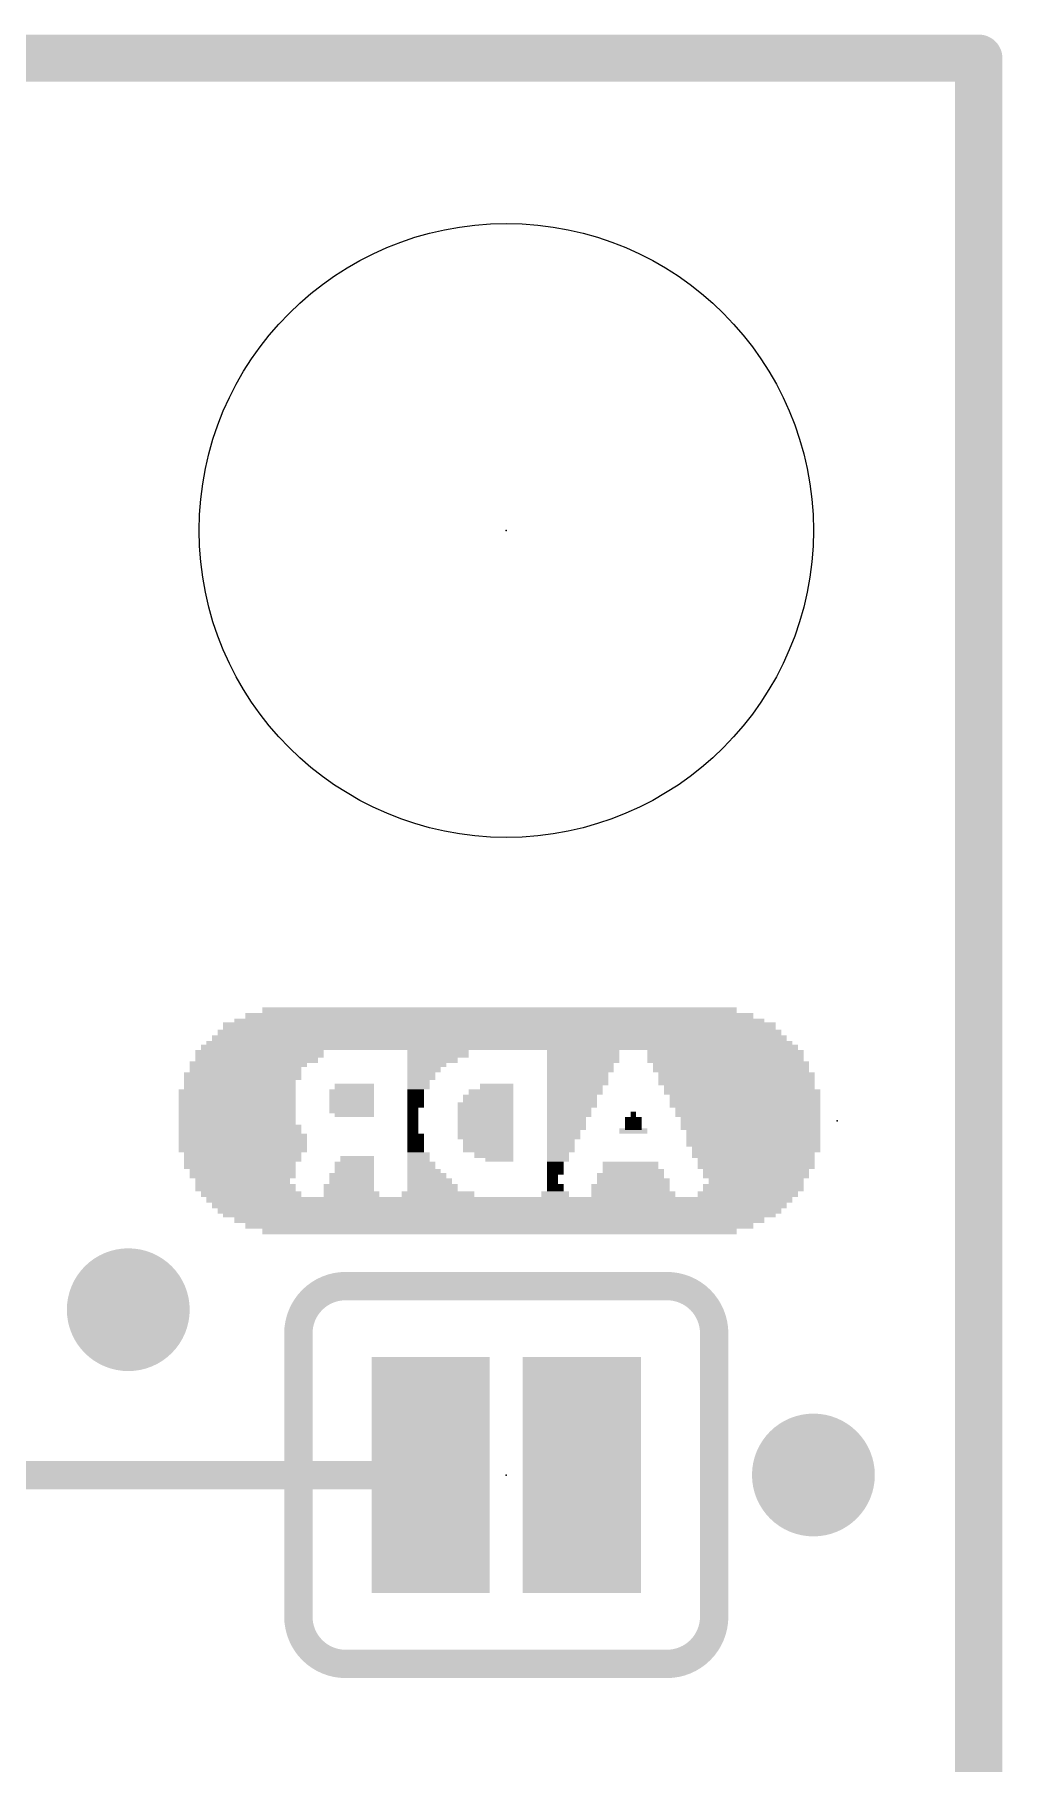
# Model space of a CAD drawing. Extents: x -41 to 66, y -18 to 26.
# Drawn here: x 25.4 to 30.61, y 16.23 to 25.53 of the extents above; entities that cross this region are included whole.
import ezdxf

# ---------------------------------------------------------------- set-up
doc = ezdxf.new("R2010")
doc.units = 0
for name, color, linetype in [('1', 12, 'CONTINUOUS'), ('16', 132, 'CONTINUOUS'), ('18', 110, 'CONTINUOUS'), ('20', 31, 'CONTINUOUS'), ('22', 40, 'CONTINUOUS'), ('23', 53, 'CONTINUOUS'), ('24', 53, 'CONTINUOUS')]:
    doc.layers.add(name, color=color, linetype=linetype)

# ---------------------------------------------------------------- blocks, each defined once
blk = doc.blocks.new('RECT')
blk.add_solid([(-0.5, -0.5), (0.5, -0.5), (-0.5, 0.5), (0.5, 0.5)])
blk = doc.blocks.new('ROUNDV')
at = {"const_width": 0.5}
blk.add_lwpolyline([(0, -0.25, 1), (0, 0.25, 1), (0, -0.25)], format="xyb", dxfattribs=at)

msp = doc.modelspace()

# ---------------------------------------------------------------- linework, layer by layer
at = {"layer": '1', "const_width": 0.254}
for points in [[(0, 25.4), (30.48, 25.4)], [(30.48, 25.4), (30.48, 0)]]:
    msp.add_lwpolyline(points, dxfattribs=at)
at = {"layer": '1', "const_width": 0.127}
for points in [[(30.5435, 25.4, 1), (30.4165, 25.4)], [(30.48, 25.3365, 1), (30.48, 25.4635)]]:
    msp.add_lwpolyline(points, format="xyb", dxfattribs=at)
at = {"layer": '16'}
for points, const_width in [([(0, 25.4), (30.48, 25.4)], 0.254), ([(30.48, 25.4), (30.48, 0)], 0.254), ([(27.5336, 17.78), (17.907, 17.78)], 0.1524)]:
    msp.add_lwpolyline(points, dxfattribs=dict(at, const_width=const_width))
for points, const_width in [([(30.5435, 25.4, 1), (30.4165, 25.4)], 0.127), ([(30.48, 25.3365, 1), (30.48, 25.4635)], 0.127), ([(27.5336, 17.7419, 1), (27.5336, 17.8181)], 0.0762)]:
    msp.add_lwpolyline(points, format="xyb", dxfattribs=dict(at, const_width=const_width))
at = {"layer": '20', "const_width": 0.2032}
for points in [[(0, 25.4), (30.48, 25.4)], [(30.48, 25.4), (30.48, 0)]]:
    msp.add_lwpolyline(points, dxfattribs=at)
at = {"layer": '20', "const_width": 0.1016}
for points in [[(30.5308, 25.4, 1), (30.4292, 25.4)], [(30.48, 25.3492, 1), (30.48, 25.4508)]]:
    msp.add_lwpolyline(points, format="xyb", dxfattribs=at)
at = {"layer": '20'}
msp.add_circle((27.94, 22.86), 1.651, dxfattribs=at)
at = {"layer": '22'}
for points, const_width in [([(27.0764, 18.796, 0.4142), (26.8224, 18.542)], 0.1524), ([(27.0764, 18.8341, 1), (27.0764, 18.7579)], 0.0762), ([(27.0764, 18.7579, 1), (27.0764, 18.8341)], 0.0762), ([(29.0576, 18.542, 0.4142), (28.8036, 18.796)], 0.1524), ([(28.8036, 18.8341, 1), (28.8036, 18.7579)], 0.0762), ([(28.8036, 18.7579, 1), (28.8036, 18.8341)], 0.0762), ([(26.8605, 18.542, 1), (26.7843, 18.542)], 0.0762), ([(29.0957, 18.542, 1), (29.0195, 18.542)], 0.0762), ([(26.7843, 18.542, 1), (26.8605, 18.542)], 0.0762), ([(29.0195, 18.542, 1), (29.0957, 18.542)], 0.0762), ([(26.8224, 17.018, 0.4142), (27.0764, 16.764)], 0.1524), ([(26.8605, 17.018, 1), (26.7843, 17.018)], 0.0762), ([(26.7843, 17.018, 1), (26.8605, 17.018)], 0.0762), ([(28.8036, 16.764, 0.4142), (29.0576, 17.018)], 0.1524), ([(29.0957, 17.018, 1), (29.0195, 17.018)], 0.0762), ([(29.0195, 17.018, 1), (29.0957, 17.018)], 0.0762), ([(27.0764, 16.8021, 1), (27.0764, 16.7259)], 0.0762), ([(27.0764, 16.7259, 1), (27.0764, 16.8021)], 0.0762), ([(28.8036, 16.8021, 1), (28.8036, 16.7259)], 0.0762), ([(28.8036, 16.7259, 1), (28.8036, 16.8021)], 0.0762)]:
    msp.add_lwpolyline(points, format="xyb", dxfattribs=dict(at, const_width=const_width))
at = {"layer": '22', "const_width": 0.1524}
for points in [[(28.8036, 18.796), (27.0764, 18.796)], [(26.8224, 17.018), (26.8224, 18.542)], [(29.0576, 17.018), (29.0576, 18.542)], [(27.0764, 16.764), (28.8036, 16.764)]]:
    msp.add_lwpolyline(points, dxfattribs=at)
at = {"layer": '23'}
msp.add_point((27.94, 22.86), dxfattribs=at)
at = {"layer": '24'}
for p in [(29.718, 19.685), (27.94, 17.78)]:
    msp.add_point(p, dxfattribs=at)

# ---------------------------------------------------------------- block references
at = {"layer": '16', "xscale": 0.635, "yscale": 1.27, "rotation": 180}
for p in [(27.5336, 17.78), (28.3464, 17.78)]:
    msp.add_blockref('RECT', p, dxfattribs=at)
at = {"layer": '18', "xscale": 0.6604, "yscale": 0.6604}
for p in [(25.908, 18.669), (25.908, 18.669), (29.591, 17.78), (29.591, 17.78)]:
    msp.add_blockref('ROUNDV', p, dxfattribs=at)
at = {"layer": '22', "rotation": 180}
for p, xscale, yscale in [((27.903, 20.28), 2.55, 0.03), ((27.903, 20.195), 2.97, 0.04), ((27.903, 20.225), 2.85, 0.02), ((27.903, 20.25), 2.73, 0.03), ((27.903, 20.08), 3.21, 0.03), ((27.903, 20.105), 3.15, 0.02), ((27.903, 20.13), 3.09, 0.03), ((27.903, 20.16), 3.03, 0.03), ((26.553, 19.99), 0.63, 0.03), ((26.613, 20.045), 0.69, 0.04), ((26.598, 20.01), 0.66, 0.03), ((27.573, 20.045), 0.33, 0.04), ((27.543, 20.01), 0.27, 0.03), ((27.513, 19.99), 0.21, 0.03), ((28.353, 20.045), 0.39, 0.04), ((28.353, 20.01), 0.39, 0.03), ((28.338, 19.99), 0.36, 0.03), ((29.118, 20.045), 0.84, 0.04), ((29.118, 20.01), 0.84, 0.03), ((29.148, 19.99), 0.84, 0.03), ((26.523, 19.925), 0.63, 0.04), ((26.508, 19.89), 0.6, 0.03), ((26.538, 19.96), 0.6, 0.03), ((27.498, 19.96), 0.18, 0.03), ((27.483, 19.925), 0.15, 0.04), ((27.468, 19.89), 0.12, 0.03), ((28.338, 19.96), 0.36, 0.03), ((28.323, 19.925), 0.33, 0.04), ((28.323, 19.89), 0.33, 0.03), ((29.148, 19.96), 0.84, 0.03), ((29.178, 19.925), 0.84, 0.04), ((29.178, 19.89), 0.84, 0.03), ((26.493, 19.84), 0.63, 0.03), ((26.493, 19.805), 0.63, 0.04), ((26.508, 19.87), 0.6, 0.03), ((27.108, 19.84), 0.24, 0.03), ((27.108, 19.805), 0.24, 0.04), ((27.123, 19.87), 0.21, 0.03), ((27.468, 19.87), 0.12, 0.03), ((27.453, 19.84), 0.09, 0.03), ((27.453, 19.805), 0.09, 0.04), ((27.843, 19.805), 0.27, 0.04), ((27.858, 19.84), 0.24, 0.03), ((27.888, 19.87), 0.18, 0.03), ((28.308, 19.87), 0.3, 0.03), ((28.308, 19.84), 0.3, 0.03), ((28.293, 19.805), 0.27, 0.04), ((29.193, 19.87), 0.81, 0.03), ((29.208, 19.84), 0.84, 0.03), ((29.223, 19.805), 0.81, 0.04), ((26.493, 19.77), 0.63, 0.03), ((26.493, 19.74), 0.63, 0.03), ((26.493, 19.72), 0.63, 0.03), ((27.108, 19.77), 0.24, 0.03), ((27.108, 19.74), 0.24, 0.03), ((27.123, 19.72), 0.21, 0.03), ((27.453, 19.77), 0.09, 0.03), ((27.438, 19.74), 0.06, 0.03), ((27.438, 19.72), 0.06, 0.03), ((27.828, 19.77), 0.3, 0.03), ((27.828, 19.74), 0.3, 0.03), ((27.828, 19.72), 0.3, 0.03), ((28.293, 19.77), 0.27, 0.03), ((28.278, 19.74), 0.24, 0.03), ((28.278, 19.72), 0.24, 0.03), ((28.623, 19.72), 0.03, 0.03), ((29.223, 19.77), 0.81, 0.03), ((29.238, 19.74), 0.78, 0.03), ((29.238, 19.72), 0.78, 0.03), ((26.493, 19.685), 0.63, 0.04), ((26.508, 19.65), 0.66, 0.03), ((26.508, 19.63), 0.66, 0.03), ((27.438, 19.685), 0.06, 0.04), ((27.438, 19.65), 0.06, 0.03), ((27.438, 19.63), 0.06, 0.03), ((27.828, 19.685), 0.3, 0.04), ((27.828, 19.65), 0.3, 0.03), ((27.828, 19.63), 0.3, 0.03), ((28.263, 19.685), 0.21, 0.04), ((28.263, 19.65), 0.21, 0.03), ((28.248, 19.63), 0.18, 0.03), ((28.623, 19.63), 0.15, 0.03), ((28.623, 19.685), 0.09, 0.04), ((28.623, 19.65), 0.09, 0.03), ((29.253, 19.685), 0.75, 0.04), ((29.253, 19.65), 0.75, 0.03), ((29.268, 19.63), 0.72, 0.03), ((26.523, 19.6), 0.69, 0.03), ((26.523, 19.565), 0.69, 0.04), ((26.523, 19.53), 0.69, 0.03), ((27.453, 19.6), 0.09, 0.03), ((27.453, 19.565), 0.09, 0.04), ((27.453, 19.53), 0.09, 0.03), ((27.828, 19.6), 0.3, 0.03), ((27.843, 19.565), 0.27, 0.04), ((27.843, 19.53), 0.27, 0.03), ((28.248, 19.6), 0.18, 0.03), ((28.233, 19.565), 0.15, 0.04), ((28.233, 19.53), 0.15, 0.03), ((29.268, 19.6), 0.72, 0.03), ((29.268, 19.565), 0.72, 0.04), ((29.283, 19.53), 0.69, 0.03), ((26.523, 19.5), 0.63, 0.03), ((26.523, 19.48), 0.63, 0.03), ((26.508, 19.445), 0.6, 0.04), ((27.123, 19.445), 0.21, 0.04), ((27.138, 19.48), 0.18, 0.03), ((27.468, 19.5), 0.12, 0.03), ((27.468, 19.48), 0.12, 0.03), ((27.483, 19.445), 0.15, 0.04), ((27.873, 19.5), 0.21, 0.03), ((27.903, 19.48), 0.15, 0.03), ((28.218, 19.5), 0.12, 0.03), ((28.218, 19.48), 0.12, 0.03), ((28.203, 19.445), 0.09, 0.04), ((28.608, 19.445), 0.3, 0.04), ((29.268, 19.5), 0.66, 0.03), ((29.283, 19.48), 0.63, 0.03), ((29.283, 19.445), 0.63, 0.04), ((26.523, 19.41), 0.57, 0.03), ((26.523, 19.39), 0.57, 0.03), ((26.523, 19.36), 0.51, 0.03), ((26.538, 19.325), 0.54, 0.04), ((27.093, 19.325), 0.27, 0.04), ((27.108, 19.39), 0.24, 0.03), ((27.108, 19.36), 0.24, 0.03), ((27.123, 19.41), 0.21, 0.03), ((27.498, 19.41), 0.18, 0.03), ((27.513, 19.39), 0.21, 0.03), ((27.528, 19.36), 0.24, 0.03), ((27.543, 19.325), 0.27, 0.04), ((28.203, 19.41), 0.09, 0.03), ((28.188, 19.39), 0.06, 0.03), ((28.188, 19.36), 0.06, 0.03), ((28.203, 19.325), 0.09, 0.04), ((28.608, 19.325), 0.42, 0.04), ((28.608, 19.39), 0.36, 0.03), ((28.623, 19.36), 0.39, 0.03), ((28.623, 19.41), 0.33, 0.03), ((29.283, 19.41), 0.57, 0.03), ((29.283, 19.39), 0.57, 0.03), ((29.268, 19.325), 0.54, 0.04), ((29.283, 19.36), 0.51, 0.03), ((26.568, 19.29), 0.54, 0.03), ((27.903, 19.26), 3.15, 0.03), ((27.108, 19.29), 0.3, 0.03), ((27.573, 19.29), 0.39, 0.03), ((28.203, 19.29), 0.15, 0.03), ((28.623, 19.29), 0.45, 0.03), ((29.238, 19.29), 0.54, 0.03), ((27.903, 19.23), 3.09, 0.03), ((27.903, 19.2), 3.03, 0.03), ((27.903, 19.18), 2.97, 0.03), ((27.903, 19.15), 2.85, 0.03), ((27.903, 19.12), 2.73, 0.03), ((27.903, 19.09), 2.55, 0.03)]:
    msp.add_blockref('RECT', p, dxfattribs=dict(at, xscale=xscale, yscale=yscale))

doc.saveas('drawing.dxf')
